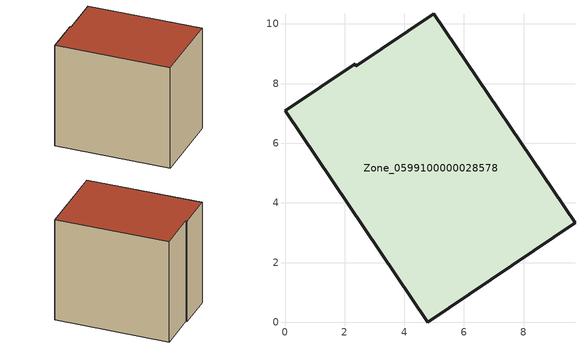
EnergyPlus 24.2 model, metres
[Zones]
Zone_0599100000028578
 floor ground (C_G): 5,10.34 9.72,3.33 4.79,0 0,7.08 2.35,8.67 2.38,8.58 z0
 wall outside (C_F): 4.79,0 9.72,3.33 5,10.34 2.38,8.58 2.35,8.67 0,7.08 4.79,0 z0:7.91
 roof outside (C_R): 9.72,3.33 5,10.34 2.38,8.58 2.35,8.67 0,7.08 4.79,0 z7.91
[BUILDING]
Pand.0599100000028578: North Axis=0; Terrain=City; Loads Convergence Tolerance Value=0.04; Temperature Convergence Tolerance Value=0.4; Solar Distribution=FullExterior; Maximum Number of Warmup Days=25; Minimum Number of Warmup Days=1
[Site:Location]
Rotterdam.The.Hague.AP_ZH_NLD Design_Conditions: Latitude=51.96; Longitude=4.45; Time Zone=1; Elevation=-4.5
[SITE:GROUNDTEMPERATURE:BUILDINGSURFACE]
18, 18, 18, 18, 18, 18, 18, 18, 18, 18, 18, 18
[MATERIAL] Thermal Absorptance=0.9; Solar Absorptance=0.7; Visible Absorptance=0.7
Name | Roughness | Thickness | Conductivity | Density | Specific Heat
G.TI.1965-1974 | MediumSmooth | 0.15 | 0.882353 | 540 | 1210
F.TI.1965-1974 | Rough | 0.3 | 0.697674 | 1920 | 840
R.TI.1965-1974 | MediumRough | 0.2 | 0.232558 | 1500 | 1000
[CONSTRUCTION]
C_G: G.TI.1965-1974
C_F: F.TI.1965-1974
C_R: R.TI.1965-1974
[ZONE]
Zone_0599100000028578: Type=1; Multiplier=1; Ceiling Height=Autocalculate; Volume=Autocalculate; Floor Area=autocalculate; Part of Total Floor Area=Yes
[ZONEINFILTRATION:DESIGNFLOWRATE]
Infil_Zone_0599100000028578: Zone or ZoneList or Space or SpaceList=Zone_0599100000028578; Schedule=AlwaysOn; Design Flow Rate Calculation Method=Flow/Area; Flow Rate per Floor Area=0.003; Constant Term Coefficient=1; Temperature Term Coefficient=0; Velocity Term Coefficient=0; Velocity Squared Term Coefficient=0
[HVACTEMPLATE:ZONE:IDEALLOADSAIRSYSTEM]
Zone_0599100000028578: Maximum Heating Supply Air Temperature=50; Minimum Cooling Supply Air Temperature=13; Maximum Heating Supply Air Humidity Ratio=0.0156; Minimum Cooling Supply Air Humidity Ratio=0.0077; Heating Limit=NoLimit; Cooling Limit=NoLimit; Dehumidification Control Type=ConstantSensibleHeatRatio; Cooling Sensible Heat Ratio=0.7; Dehumidification Setpoint=60; Humidification Control Type=None; Humidification Setpoint=30; Outdoor Air Method=None; Outdoor Air Flow Rate per Person=0.00944; Outdoor Air Flow Rate per Zone Floor Area=0; Outdoor Air Flow Rate per Zone=0; Demand Controlled Ventilation Type=None; Outdoor Air Economizer Type=NoEconomizer; Heat Recovery Type=None; Sensible Heat Recovery Effectiveness=0.7; Latent Heat Recovery Effectiveness=0.65
[ZONECONTROL:THERMOSTAT]
ThermostatControl_Zone_0599100000028578: Zone or ZoneList=Zone_0599100000028578; Control Type Schedule=DualSetpointControlType; Control 1=Thermostat_Zone_0599100000028578; Temperature Difference Between Cutout And Setpoint=0
[THERMOSTATSETPOINT:DUALSETPOINT]
Thermostat_Zone_0599100000028578: Heating Setpoint Temperature Schedule=HeatingSetpoint_Zone_0599100000028578; Cooling Setpoint Temperature Schedule=CoolingSetpoint_Zone_0599100000028578
[SCHEDULE:COMPACT]
HeatingSetpoint_Zone_0599100000028578: Through: 12/31, For: AllDays, Until: 24:00, 21
CoolingSetpoint_Zone_0599100000028578: Through: 12/31, For: AllDays, Until: 24:00, 24
DualSetpointControlType: Through: 12/31, For: AllDays, Until: 24:00, 4
AlwaysOn: Through: 12/31, For: AllDays, Until: 24:00, 1
